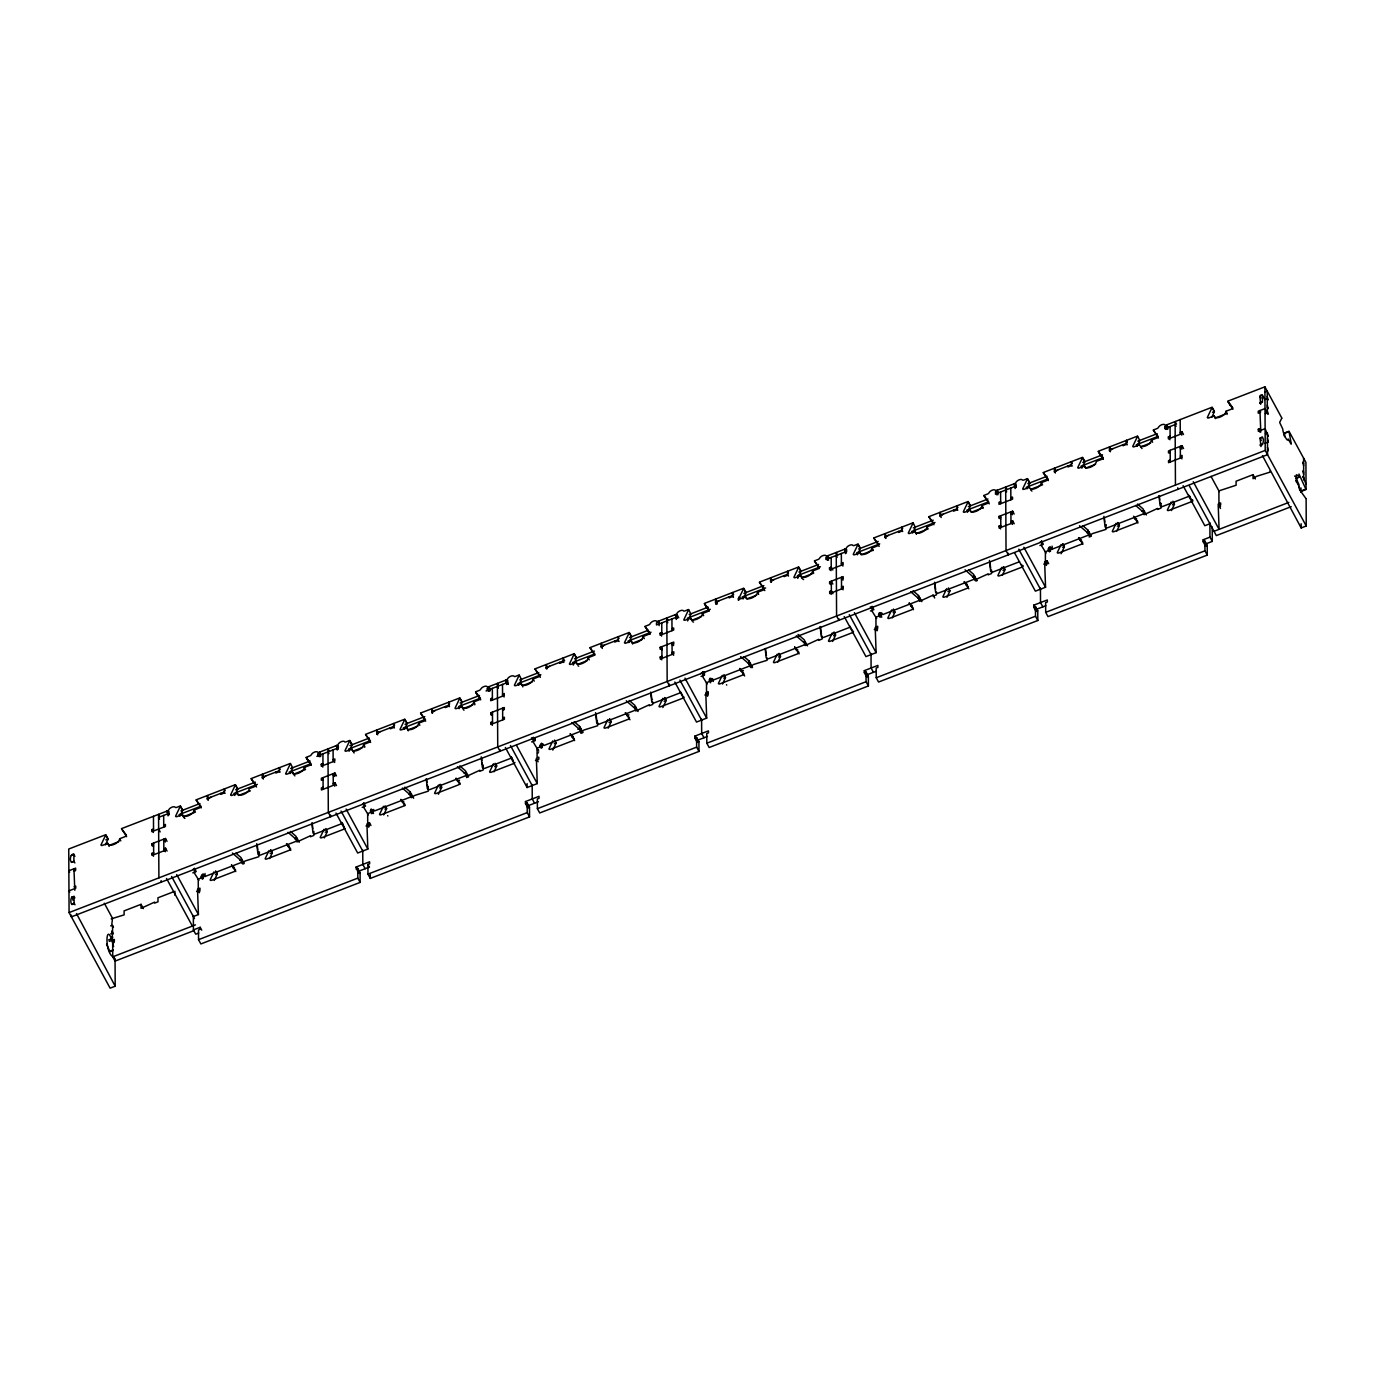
<?xml version="1.0" encoding="UTF-8"?>
<svg xmlns="http://www.w3.org/2000/svg" width="1375" height="1375" viewBox="0 0 1375 1375"><rect width="100%" height="100%" fill="white"/><g stroke="black" fill="none" stroke-linecap="round" stroke-linejoin="round"><path stroke-width="1.5" d="M74.886 856.35L73.872 854.408L73.906 861.163C69.163 866.078 69.283 852.861 73.803 854.253M1259.895 403.012L1262.422 401.93L1262.388 395.175L1260.308 395.467L1262.388 395.244L1264.708 399.523L1267.252 398.544L1268.025 399.97L1267.252 396.533M1260.978 446.548L1260.067 438.247C1265.584 434.259 1263.264 447.562 1260.239 445.208M1291.245 443.781L1289.028 431.595L1283.958 433.572L1284.508 436.58M1262.422 402.05L1259.964 403.133M105.377 844.886L108.041 839.3L105.72 835.02L100.977 844.938A1.856 0.911 -28.5 0 0 102.678 845.281L107.766 843.322A6.514 3.197 -28.5 0 0 113.712 844.542A6.514 3.197 -28.5 0 0 119.625 838.75L124.713 836.773A1.856 0.911 -28.5 0 0 126.397 835.123L121.584 828.884M179.97 816.114L182.634 810.528L180.314 806.248L175.588 816.166A1.856 0.911 -28.5 0 0 177.289 816.509L182.359 814.55A6.514 3.197 -28.5 0 0 188.306 815.77A6.514 3.197 -28.5 0 0 194.219 809.978L199.306 808.002A1.856 0.911 -28.5 0 0 200.991 806.352L196.178 800.112M234.713 795.455L237.669 789.267L235.348 784.988L230.622 794.905A1.856 0.911 -28.5 0 0 232.323 795.248L237.394 793.289A6.514 3.197 -28.5 0 0 243.341 794.509A6.514 3.197 -28.5 0 0 249.253 788.7L254.341 786.741A1.856 0.911 -28.5 0 0 256.025 785.091L251.213 778.852M214.002 871.819L210.152 879.863A1.856 0.911 -28.5 0 0 211.853 880.223L233.87 871.716A1.856 0.911 -28.5 0 0 235.572 870.048L231.653 864.995M214.242 880.43L217.198 874.225L215.652 871.372M290.383 763.727L285.656 773.644A1.856 0.911 -28.5 0 0 287.358 773.987L292.428 772.028A6.514 3.197 -28.5 0 0 298.375 773.248A6.514 3.197 -28.5 0 0 304.287 767.439L309.375 765.48A1.856 0.911 -28.5 0 0 311.059 763.812L306.247 757.591L311.283 765.377M290.039 773.575L292.703 768.006L290.452 763.4L251.144 778.594L256.541 787.033M269.036 850.541L265.186 858.602A1.856 0.911 -28.5 0 0 266.887 858.962L288.905 850.438A1.856 0.911 -28.5 0 0 290.606 848.787L286.688 843.717M269.586 858.55L272.233 852.964L270.686 850.111M349.095 751.214L352.052 745.009L349.731 740.747L344.988 750.664A1.856 0.911 -28.5 0 0 346.689 751.008L351.777 749.048A6.514 3.197 -28.5 0 0 357.723 750.269A6.514 3.197 -28.5 0 0 363.636 744.459L368.723 742.5A1.856 0.911 -28.5 0 0 370.408 740.833L365.595 734.611M324.07 829.28L320.22 837.341A1.856 0.911 -28.5 0 0 321.922 837.684L343.939 829.177A1.856 0.911 -28.5 0 0 345.142 828.42M324.311 837.908L327.267 831.703L325.789 828.541M404.422 729.334L407.086 723.748L404.766 719.469L400.039 729.386A1.856 0.911 -28.5 0 0 401.723 729.747L406.811 727.77A6.514 3.197 -28.5 0 0 412.758 729.008A6.514 3.197 -28.5 0 0 418.67 723.198L423.758 721.239A1.856 0.911 -28.5 0 0 425.442 719.572L420.63 713.35M383.419 806.3L379.569 814.361A1.856 0.911 -28.5 0 0 381.27 814.705L403.287 806.197A1.856 0.911 -28.5 0 0 404.989 804.547L401.07 799.477M383.659 814.911L386.616 808.723L385.069 805.87M459.164 708.692L462.12 702.488L459.8 698.208L455.073 708.125A1.856 0.911 -28.5 0 0 456.758 708.486L461.845 706.509A6.514 3.197 -28.5 0 0 467.792 707.73A6.514 3.197 -28.5 0 0 473.705 701.938L478.792 699.961A1.856 0.911 -28.5 0 0 480.477 698.311L475.664 692.072L480.7 699.858M438.453 785.039L434.603 793.1A1.856 0.911 -28.5 0 0 436.305 793.444L458.322 784.936A1.856 0.911 -28.5 0 0 460.023 783.269L456.105 778.216M438.402 794.269L441.65 787.445L440.103 784.609M519.148 675.28L514.422 685.197A1.856 0.911 -28.5 0 0 516.123 685.541L521.194 683.581A6.514 3.197 -28.5 0 0 527.158 684.802A6.514 3.197 -28.5 0 0 533.07 678.992L538.141 677.033A1.856 0.911 -28.5 0 0 539.825 675.383L535.012 669.144M518.805 685.128L521.469 679.559L519.217 674.953L515.642 676.345A1.856 0.911 -28.5 0 1 514.044 676.294A3.73 1.822 -28.5 0 0 510.847 676.191A3.73 1.822 -28.5 0 0 507.65 678.752A1.856 0.911 -28.5 0 1 506.069 680.041L507.616 683.908M493.488 763.778L489.637 771.822A1.856 0.911 -28.5 0 0 491.339 772.183L513.356 763.675A1.856 0.911 -28.5 0 0 514.92 762.438M494.02 771.77L496.684 766.184L495.137 763.331M573.255 665.105L576.503 658.281L574.183 654.019L569.456 663.936A1.856 0.911 -28.5 0 0 571.158 664.28L576.228 662.32A6.514 3.197 -28.5 0 0 582.192 663.541A6.514 3.197 -28.5 0 0 588.105 657.731L593.175 655.772A1.856 0.911 -28.5 0 0 594.877 654.105L590.047 647.883M552.836 740.833L548.986 748.894A1.856 0.911 -28.5 0 0 550.688 749.238L572.722 740.73A1.856 0.911 -28.5 0 0 574.406 739.08L570.195 733.631M552.784 750.08L556.05 743.256L554.572 740.094M628.873 642.606L631.538 637.02L629.217 632.741L624.491 642.658A1.856 0.911 -28.5 0 0 626.192 643.019L631.28 641.042A6.514 3.197 -28.5 0 0 637.227 642.28A6.514 3.197 -28.5 0 0 643.139 636.47L648.209 634.511A1.856 0.911 -28.5 0 0 649.911 632.844L645.081 626.622M607.87 719.572L604.02 727.633A1.856 0.911 -28.5 0 0 605.722 727.977L627.756 719.469A1.856 0.911 -28.5 0 0 629.441 717.819L625.522 712.748M608.128 728.183L611.084 721.995L609.538 719.142M688.566 609.812L683.839 619.73A1.856 0.911 -28.5 0 0 685.541 620.073L690.628 618.114A6.514 3.197 -28.5 0 0 696.575 619.334A6.514 3.197 -28.5 0 0 702.488 613.542L707.575 611.566A1.856 0.911 -28.5 0 0 709.259 609.916L704.447 603.677L709.173 611.067M687.637 620.916L690.903 614.092L688.634 609.503L685.077 610.878A1.856 0.911 -28.5 0 1 683.461 610.827A3.73 1.822 -28.5 0 0 680.264 610.723A3.73 1.822 -28.5 0 0 677.084 613.302A1.856 0.911 -28.5 0 1 675.486 614.573L676.277 619.455M662.905 698.311L659.055 706.372A1.856 0.911 -28.5 0 0 660.756 706.716L682.791 698.208A1.856 0.911 -28.5 0 0 684.045 697.4L683.478 696.541M662.853 707.541L666.119 700.717L664.572 697.881M742.981 599.019L745.938 592.831L743.6 588.552L738.873 598.469A1.856 0.911 -28.5 0 0 740.575 598.812L745.662 596.853A6.514 3.197 -28.5 0 0 751.609 598.073A6.514 3.197 -28.5 0 0 757.522 592.264L762.609 590.305A1.856 0.911 -28.5 0 0 764.294 588.655L759.481 582.416M722.253 675.366L718.42 683.427A1.856 0.911 -28.5 0 0 720.122 683.787L742.139 675.28A1.856 0.911 -28.5 0 0 743.823 673.613L739.922 668.542M722.511 683.994L725.467 677.789L723.989 674.627M797.706 578.377L798.308 577.139M798.6 576.52L800.972 571.553L798.634 567.291L793.908 577.208A1.856 0.911 -28.5 0 0 795.609 577.552L800.697 575.592A6.514 3.197 -28.5 0 0 806.644 576.812A6.514 3.197 -28.5 0 0 812.556 571.003L817.644 569.044A1.856 0.911 -28.5 0 0 819.328 567.377L814.516 561.155M777.288 654.105L773.455 662.166A1.856 0.911 -28.5 0 0 775.156 662.509L797.173 654.002A1.856 0.911 -28.5 0 0 798.858 652.352L794.647 646.903M777.837 662.114L780.502 656.528L778.955 653.675M857.364 554.83L860.32 548.625L858 544.345L853.273 554.263A1.856 0.911 -28.5 0 0 854.975 554.623L860.045 552.647A6.514 3.197 -28.5 0 0 865.992 553.867A6.514 3.197 -28.5 0 0 871.905 548.075L876.992 546.098A1.856 0.911 -28.5 0 0 878.677 544.448L873.864 538.209M832.322 632.844L828.489 640.905A1.856 0.911 -28.5 0 0 830.191 641.248L852.208 632.741A1.856 0.911 -28.5 0 0 853.566 631.812M832.58 641.455L835.536 635.267L833.989 632.414M913.034 523.084L908.308 533.002A1.856 0.911 -28.5 0 0 910.009 533.345L915.08 531.386A6.514 3.197 -28.5 0 0 921.027 532.606A6.514 3.197 -28.5 0 0 926.939 526.814L932.027 524.837A1.856 0.911 -28.5 0 0 933.711 523.188L928.898 516.948M912.691 532.95L915.355 527.364L913.103 522.775L873.795 537.952L879.192 546.391M891.687 609.916L887.837 617.977A1.856 0.911 -28.5 0 0 889.539 618.32L911.556 609.812A1.856 0.911 -28.5 0 0 913.258 608.145L909.339 603.092M892.237 617.908L894.884 612.322L893.337 609.469M967.433 512.291L970.389 506.103L968.069 501.823L963.342 511.741A1.856 0.911 -28.5 0 0 965.044 512.084L970.114 510.125A6.514 3.197 -28.5 0 0 976.061 511.345A6.514 3.197 -28.5 0 0 981.973 505.536L987.061 503.577A1.856 0.911 -28.5 0 0 988.745 501.927L983.933 495.687M946.722 588.638L942.872 596.698A1.856 0.911 -28.5 0 0 944.573 597.059L966.591 588.552A1.856 0.911 -28.5 0 0 968.292 586.884L964.373 581.814M946.963 597.266L949.919 591.061L948.441 587.898M1027.108 488.778L1029.772 483.209L1027.452 478.93L1022.708 488.847A1.856 0.911 -28.5 0 0 1024.409 489.191L1029.497 487.231A6.514 3.197 -28.5 0 0 1035.444 488.452A6.514 3.197 -28.5 0 0 1041.356 482.642L1046.444 480.683A1.856 0.911 -28.5 0 0 1048.128 479.033L1043.316 472.794M1001.756 567.377L997.906 575.438A1.856 0.911 -28.5 0 0 999.608 575.781L1021.625 567.273A1.856 0.911 -28.5 0 0 1023.292 565.83M1002.306 575.386L1004.953 569.8L1003.406 566.947M1081.85 468.136L1084.806 461.948L1082.486 457.669L1077.742 467.586A1.856 0.911 -28.5 0 0 1079.444 467.93L1084.531 465.97A6.514 3.197 -28.5 0 0 1090.478 467.191A6.514 3.197 -28.5 0 0 1096.391 461.381L1101.478 459.422A1.856 0.911 -28.5 0 0 1103.163 457.755L1098.35 451.533L1103.386 459.319M1061.122 544.483L1057.289 552.544A1.856 0.911 -28.5 0 0 1058.991 552.905L1081.008 544.38A1.856 0.911 -28.5 0 0 1082.692 542.73L1078.791 537.659M1061.088 553.73L1064.336 546.906L1062.789 544.053M1137.52 436.391L1132.777 446.325A1.856 0.911 -28.5 0 0 1134.478 446.669L1139.566 444.709A6.514 3.197 -28.5 0 0 1145.513 445.93A6.514 3.197 -28.5 0 0 1151.425 440.12L1156.513 438.161A1.856 0.911 -28.5 0 0 1158.197 436.494L1153.384 430.272M1137.177 446.256L1139.841 440.67L1137.589 436.081L1098.281 451.275L1100.602 455.555M1116.156 523.222L1112.323 531.283A1.856 0.911 -28.5 0 0 1114.025 531.627L1136.042 523.119A1.856 0.911 -28.5 0 0 1137.727 521.469L1133.825 516.398M1116.706 531.231L1119.37 525.645L1117.823 522.792M1171.191 501.961L1167.358 510.022A1.856 0.911 -28.5 0 0 1169.059 510.366L1191.077 501.858A1.856 0.911 -28.5 0 0 1192.761 500.208L1192.469 499.812M1211.719 417.398L1214.383 411.812L1212.062 407.533L1207.336 417.467A1.856 0.911 -28.5 0 0 1209.038 417.811L1214.125 415.852A6.514 3.197 -28.5 0 0 1220.072 417.072A6.514 3.197 -28.5 0 0 1225.984 411.262L1231.055 409.303A1.856 0.911 -28.5 0 0 1232.756 407.636L1227.927 401.414L1232.963 409.2M1171.448 510.572L1174.405 504.384L1172.927 501.205M1281.775 418.241L1279.644 422.4L1282.755 429A6.514 1.444 68.9 0 0 1285.47 437.508A6.514 1.444 68.9 0 0 1288.169 438.986L1291.005 443.97M110.705 925.839L112.492 925.564M182.703 810.219L180.383 805.939L176.808 807.314A1.856 0.911 -28.5 0 1 175.209 807.263A3.73 1.822 -28.5 0 0 172.012 807.159A3.73 1.822 -28.5 0 0 168.816 809.737A1.856 0.911 -28.5 0 1 167.217 811.009L121.516 828.627L126.62 836.67M320.323 756.611L319.533 752.177L336.445 745.577L337.597 747.725M489.706 691.109L488.933 686.658L505.863 680.127L507.994 684.045M659.141 625.642L658.35 621.208L675.297 614.659L677.222 618.217M828.558 560.175L827.767 555.741L844.714 549.192L846.45 551.977M989.261 503.869L983.864 495.43L987.439 494.055A1.856 0.911 -28.5 0 0 989.038 492.766A3.73 1.822 -28.5 0 1 992.217 490.188A3.73 1.822 -28.5 0 1 995.414 490.291A1.856 0.911 -28.5 0 0 997.013 490.342L1014.166 483.777L1016.091 487.334M1167.427 429.292L1166.636 424.858L1212.131 407.223L1214.452 411.503L1212.458 412.277M1281.809 418.017L1264.897 386.839L1227.858 401.156L1230.178 405.436M338.198 749.358L336.634 746.505L338.336 745.852L338.353 747.862L317.659 755.906L319.344 752.245A1.856 0.911 -28.5 0 1 317.728 752.194A3.73 1.822 -28.5 0 0 314.531 752.091A3.73 1.822 -28.5 0 0 311.352 754.669A1.856 0.911 -28.5 0 1 309.753 755.941L306.178 757.333L308.498 761.612M506.069 681.055L507.753 680.402L507.77 682.395L487.077 690.405L488.744 686.727A1.856 0.911 -28.5 0 1 487.145 686.675A3.73 1.822 -28.5 0 0 483.948 686.572A3.73 1.822 -28.5 0 0 480.752 689.15A1.856 0.911 -28.5 0 1 479.17 690.439L475.595 691.814L477.916 696.094M658.178 622.273L656.477 622.927L656.494 624.938L677.188 616.945L677.188 614.934L675.486 615.588L677.033 618.441M846.467 552.973L844.92 550.12L846.605 549.467L846.622 551.478L825.911 559.47L827.595 555.809A1.856 0.911 -28.5 0 1 825.997 555.758A3.73 1.822 -28.5 0 0 822.8 555.655A3.73 1.822 -28.5 0 0 819.603 558.216A1.856 0.911 -28.5 0 1 818.005 559.505L814.447 560.897L819.242 568.545M1015.902 487.558L1014.355 484.705L1016.056 484.052L1016.073 486.045L995.345 494.003L997.013 490.342L998.353 492.422M1176.089 426.353L1175.127 424.6L1164.797 428.588L1164.78 426.577L1166.481 425.923L1168.028 428.777M158.589 817.369L168.936 813.381L168.919 811.37L167.234 812.023L168.781 814.877M1127.362 442.183L1126.4 440.413L1126.4 443.42L1109.47 449.969L1110.433 451.739M105.789 839.884L108.109 838.991L105.789 834.711L68.75 849.011L69.077 912.57L110.103 988.161L115.191 986.202L115.053 959.08M349.886 745.559L369.359 738.048M405.058 724.247L424.789 716.616M460.092 702.986L479.497 695.492M519.75 679.938L538.777 672.581M574.475 658.78L594.395 651.08M629.509 637.519L646.817 630.833M647.333 630.627L648.227 630.283M689.184 614.47L708.194 607.114M715.773 604.192L717.183 603.642M743.909 593.33L763.83 585.63M798.944 572.052L818.555 564.472M858.602 549.003L878.212 541.423M913.327 527.862L933.247 520.163M968.361 506.602L987.972 499.022M1264.897 392.013L1267.217 391.119L1267.338 412.861L1265.43 413.6M180.916 810.906L199.959 803.55M235.641 789.766L255.389 782.117M290.675 768.487L310.097 760.994M1027.83 483.673L1047.062 476.231M1082.778 462.43L1102.509 454.816M1137.812 441.169L1157.2 433.675M71.328 855.456L73.872 854.408M179.059 814.636L199.977 806.558M233.888 793.461L257.366 784.386M289.197 772.08L310.114 764.002M348.442 749.134L369.359 741.056M403.27 727.959L424.806 719.623M458.58 706.578L479.497 698.5M517.877 683.667L540.891 674.781M572.705 662.492L594.241 654.173M628.014 641.111L651.028 632.225M687.294 618.217L710.308 609.314M740.163 597.781L738.203 598.538L738.358 600.205M742.122 597.025L765.617 587.95M797.431 575.661L820.445 566.758M856.711 552.75L879.725 543.864M911.556 531.558L935.034 522.483M966.848 510.194L987.783 502.116M1026.162 487.334L1047.08 479.239M1080.991 466.142L1102.527 457.823M1136.3 444.778L1157.217 436.683M107.766 843.322L108.934 845.47L118.817 841.655M182.359 814.55L183.528 816.698L195.388 812.109L194.219 809.978M250.422 790.848L238.563 795.42L237.394 793.289M293.7 774.761A6.514 3.197 -28.5 0 1 293.597 774.159L305.456 769.587L304.287 767.439M352.963 751.489A6.514 3.197 -28.5 0 1 352.945 751.18L362.828 747.364M406.811 727.77L407.98 729.919L417.863 726.103M463.031 708.967A6.514 3.197 -28.5 0 1 463.014 708.658L472.897 704.842M532.245 681.897L522.363 685.712L521.194 683.581M587.28 660.636L577.397 664.452L576.228 662.32M631.28 641.042L632.431 643.191L642.314 639.375M691.883 620.864A6.514 3.197 -28.5 0 1 691.78 620.263L701.663 616.43M756.697 595.169L746.814 598.984L745.662 596.853M801.952 578.325A6.514 3.197 -28.5 0 1 801.848 577.723L813.708 573.152L812.556 571.003M871.905 548.075L873.073 550.206L861.214 554.795L860.045 552.647M916.403 534.256A6.514 3.197 -28.5 0 1 916.248 533.534L928.108 528.945L926.939 526.814M981.973 505.536L983.142 507.684L971.283 512.256L970.114 510.125M1095.583 464.286L1085.7 468.102L1084.531 465.97M1150.617 443.025L1140.734 446.841A6.514 3.197 -28.5 0 0 1140.82 447.442M1215.38 418.584A6.514 3.197 -28.5 0 1 1215.277 417.983L1225.159 414.167M163.711 825.103L165.412 824.45L165.43 826.461L151.852 831.652L151.834 829.658L153.536 828.987M334.675 762.455L333.128 759.602L334.83 758.948L334.83 760.959L321.286 766.236L321.286 764.225L322.97 763.572M492.388 698.07L490.703 698.723L490.703 700.734L504.264 695.492L504.247 693.481L502.562 694.134L504.109 696.987M671.98 628.667L673.681 628.014L673.681 630.025L660.137 635.267L660.12 633.256L661.805 632.603M842.944 566.07L841.397 563.217L843.098 562.564L843.116 564.558L829.555 569.8L829.538 567.789L831.239 567.136L832.786 569.989M1000.656 501.669L998.972 502.322L998.972 504.333L1012.55 499.142L1012.55 497.131L1010.848 497.784M1181.795 435.136L1180.248 432.283L1181.95 431.63L1181.95 433.641L1168.423 438.917L1168.406 436.906L1170.108 436.253M73.958 870.805L75.659 870.152L75.642 868.141L68.87 870.753L69.644 872.18M1259.93 412.552L1258.245 413.205L1258.228 411.211L1265.017 408.581L1268.111 414.287L1267.32 410.85M153.605 845.058L151.92 845.711L151.903 843.7L165.481 838.509L167.028 841.362M336.445 775.844L334.898 772.991L321.355 778.284L321.372 780.278L323.056 779.625M492.473 714.123L490.772 714.777L490.772 712.766L504.316 707.523L504.333 709.534L502.631 710.188M661.891 648.656L660.206 649.309L660.189 647.298L673.75 642.073L673.75 644.067L672.066 644.737M831.325 583.189L829.623 583.842L829.623 581.848L843.167 576.606L843.184 578.617L841.483 579.27M1000.742 517.739L999.058 518.392L999.041 516.381L1012.619 511.191L1014.166 514.044M1183.566 448.525L1182.019 445.672L1168.492 450.966L1168.492 452.959L1170.194 452.306M333.214 775.655L334.916 775.002L334.898 772.991M1180.334 448.336L1182.036 447.683L1182.019 445.672M163.797 841.173L165.498 840.52L165.481 838.509M1010.934 513.837L1012.636 513.184L1012.619 511.191M165.395 851.709L163.848 848.856L165.533 848.203L165.55 850.214L151.972 855.405L151.955 853.394L153.656 852.741M323.108 787.325L321.406 787.978L321.423 789.989L334.967 784.695L334.95 782.702L333.248 783.355L334.795 786.208M502.683 717.888L504.367 717.234L504.384 719.245L490.823 724.47L490.823 722.477L492.508 721.806M673.647 655.273L672.1 652.42L673.802 651.767L673.802 653.778L660.258 659.02L660.241 657.009L661.942 656.356M843.081 589.806L841.534 586.953L843.219 586.3L843.236 588.311L829.675 593.553L829.675 591.542L831.359 590.889L832.906 593.742M1012.516 524.391L1010.969 521.538L1012.67 520.884L1012.67 522.895L999.109 528.086L999.092 526.075L1000.794 525.422M1170.228 460.006L1168.544 460.659L1168.544 462.67L1182.088 457.394L1182.07 455.383L1180.369 456.036L1181.916 458.889M74.044 886.858L75.728 886.205L75.745 888.216L68.973 890.828L69.747 892.255M1267.441 434.947L1268.214 436.373L1265.12 428.656L1258.331 431.269L1258.331 429.258L1260.016 428.605M1265.533 433.675L1267.441 432.936L1267.544 454.678L71.397 916.85L71.397 915.166M1260.102 444.933L1262.645 443.953M1264.862 443.3L1268.248 441.994L1267.458 438.556M69.077 912.57L1265.223 450.398L1264.897 386.839M193.17 869.275L194.648 868.708L196.195 871.561L192.809 872.867M363.739 803.327L365.595 806.059L362.209 807.366M701.938 672.65L702.9 672.272L704.447 675.125L701.061 676.431M871.681 607.062L870.341 606.925M1040.188 542.008L1041.769 541.389L1043.316 544.242L1039.93 545.548M362.192 804.358L363.894 803.705M531.609 738.891L534.583 737.739M700.614 673.595L704.241 671.756M870.461 607.973L873.005 606.977M531.627 741.898L535.012 740.592L534.995 737.584M870.478 610.981L873.864 609.675L872.42 606.994M239.766 860.045L241.863 859.238L244.183 863.517L242.791 864.05M259.497 852.414L258.827 856.711L245.266 860.939L241.88 863.259L241.863 859.238M294.8 838.784L296.897 837.977L299.217 842.256M409.183 794.544L411.28 793.736L413.6 798.256M464.217 773.266L466.314 772.458L468.634 776.738M577.913 729.352L580.697 728.269L583.017 732.548M638.052 711.528L635.731 707.008L634.339 707.541A1.856 1.564 -0.3 0 0 634.614 705.134L629.234 700.425M748.722 663.334L750.131 662.802L752.452 667.58M807.486 645.82L805.166 641.541L803.756 642.073A1.856 1.564 -0.3 0 0 804.031 639.667L798.05 634.442M918.156 597.884L919.548 597.334L921.869 601.614M972.486 576.881L974.583 576.073L976.903 580.852M1086.903 532.727L1089 531.919L1091.32 536.198L1089.223 537.006M1141.938 511.466L1144.034 510.658L1146.355 514.938M203.345 878.573L201.798 875.72L203.5 875.067L203.5 877.078L198.241 879.106L198.292 888.817L199.839 891.67M372.762 813.072L371.216 810.219L372.917 809.566L372.917 811.559L367.658 813.605L367.709 823.298L369.256 826.152M713.298 681.484L711.752 678.631L710.05 678.528M881.031 616.67L879.484 613.817L881.186 613.164L881.186 615.175L875.927 617.203L875.978 626.914L877.525 629.767M1050.483 551.255L1048.936 548.402L1050.62 547.748L1050.638 549.759L1045.378 551.788L1045.412 561.498L1046.977 564.352M202.417 879.227L200.853 876.373L204.256 875.067L205.03 876.494L240.212 862.898A1.856 1.564 -0.3 0 0 240.78 860.372L232.392 853.05M341.928 823.591L315.545 833.783A1.856 1.564 -0.3 0 1 312.916 832.511L311.884 823.092M511.328 758.089L484.945 768.281A1.856 1.564 -0.3 0 1 482.316 767.009L481.198 756.852M680.745 692.622L654.363 702.814A1.856 1.564 -0.3 0 1 651.733 701.542L650.702 692.123M850.18 627.155L823.797 637.347A1.856 1.564 -0.3 0 1 821.167 636.075L820.136 626.656M934.673 597.97L933.109 595.117L919.566 601.356L919.548 597.334M1019.597 561.688L993.214 571.897A1.856 1.564 -0.3 0 1 990.584 570.608L989.484 560.467M1049.52 551.908L1047.973 549.055L1051.359 547.748L1052.133 549.175L1087.316 535.58A1.856 1.564 -0.3 0 0 1087.883 533.07L1087.866 530.062L1083.087 525.869M1189.048 496.272L1162.666 506.464A1.856 1.564 -0.3 0 1 1160.036 505.192L1159.005 495.773M384.897 809.102L386.684 808.397M402.411 802.33L403.82 801.78M439.622 787.944L441.719 787.136L440.172 784.283M457.445 781.069L459.542 780.244M466.538 777.545L467.93 777.012M494.656 766.683L496.753 765.875M512.703 759.705L510.933 756.938M537.47 750.148L538.519 749.736M554.331 743.634L556.119 742.947M571.845 736.863L573.237 736.33M580.92 733.356L582.33 732.806M609.056 722.494L611.153 721.669L609.606 718.816M626.88 715.602L628.977 714.794M664.091 701.216L666.188 700.408L664.641 697.555M723.748 678.167L725.536 677.48M743.359 670.588L741.262 671.395L739.716 668.542M751.042 667.614L752.452 667.081M778.473 657.027L780.57 656.219L779.023 653.366M796.297 650.134L797.689 649.602M833.508 635.766L835.605 634.941L834.058 632.087M893.166 612.7L894.953 612.012L893.406 609.159M910.697 605.945L912.089 605.395M947.891 591.559L949.988 590.752M965.731 584.667L967.123 584.134M975.511 580.886L976.903 580.353M1002.925 570.298L1005.022 569.491L1003.475 566.638M215.48 874.603L217.267 873.916L215.72 871.062M233.011 867.831L234.403 867.298M270.205 853.462L272.302 852.655L270.755 849.802M288.045 846.57L289.438 846.038M325.239 832.202L327.336 831.394M1062.617 547.284L1064.405 546.597L1062.858 543.744M1080.131 540.513L1081.541 539.98M1117.342 526.144L1119.439 525.336L1117.892 522.483M1136.575 518.719L1135.166 519.252L1133.619 516.398M1172.377 504.866L1174.473 504.058M143.361 908.617L141.041 904.337L124.094 910.886L124.111 914.891L111.237 918.861M173.044 891.963L157.97 897.789L158.005 901.811L154.619 903.117L154.602 902.103L141.058 908.342L141.041 904.337M1255.358 478.947L1253.037 474.667L1236.091 481.216L1236.108 485.238L1218.886 490.892L1218.955 503.594L1220.502 506.447M537.488 753.156L538.536 752.744M198.292 888.817L199.977 888.164L199.994 890.158L196.608 891.481M367.709 823.298L369.394 822.645L370.941 825.498M708.091 695.234L706.544 692.381L708.245 691.728L708.262 693.722L704.859 695.028M875.978 626.914L877.663 626.261L877.68 628.272L874.294 629.578M1045.412 561.498L1047.114 560.828L1048.661 563.681M366.025 825.962L369.411 824.656L369.394 822.645M535.442 760.495L538.828 759.189L538.828 757.178L537.127 757.831L537.075 748.137L542.352 746.109L542.334 744.098L540.633 744.752L542.18 747.605M1043.745 564.145L1047.131 562.839L1047.114 560.828M1218.955 503.594L1220.639 502.941L1220.656 504.952L1218.955 505.605M1296.316 481.869L1296.298 478.363L1298.842 477.383L1298.997 474.066L1305.838 489.105L1300.75 491.064L1298.808 486.595M108.487 939.984L111.873 938.678L111.856 936.667L112.63 938.094L111.839 931.047L113.386 933.9M109.261 941.411L114.348 939.452L114.348 941.462L112.664 942.116L112.733 956.828L115.053 961.108L193.858 930.669M193.342 916.541L198.43 914.564L197.519 889.402L199.323 892.719M368.741 827.2L366.936 823.883L367.83 849.062L357.689 853.033L335.964 813.02M505.381 747.519L527.106 787.531L537.264 783.595L536.37 758.416L538.175 761.75M707.592 696.283L705.788 692.948L706.681 718.128L696.523 722.064L674.816 682.052M877.009 630.816L875.205 627.481L876.116 652.661L865.958 656.597L844.233 616.584M1046.461 565.4L1044.656 562.083L1045.55 587.245L1035.375 591.147L1014.647 552.956M1209.897 523.755L1204.809 525.714L1183.102 485.702M113.077 949.97L109.691 951.277L106.562 944.127M109.914 951.723L113.3 950.417M1300.973 491.511L1306.061 489.552L1305.923 462.43L1288.994 431.252L1283.923 433.211L1284.834 434.895M112.733 956.828L195.473 924.859M1214.005 531.317L1288.856 502.391M198.705 933.041L195.731 934.192L193.411 929.912L200.183 927.3L201.73 930.153M356.073 869.069L357.758 868.416L360.078 872.695L358.394 873.348L356.056 867.075L369.6 861.781L369.617 863.792L367.916 864.445L367.967 874.139L370.288 878.419L529.547 816.887L529.495 807.194L527.175 802.914L525.491 803.567L527.811 807.847L529.495 807.194M525.491 803.567L525.473 801.556L539.017 796.314L539.034 798.325L537.35 798.978L537.384 808.689L539.722 812.969L698.981 751.42L698.93 741.727L696.592 737.447L694.908 738.1L697.228 742.38L698.93 741.727M694.908 738.1L694.891 736.089L708.452 730.864L708.452 732.858L706.767 733.528L706.819 743.222L709.139 747.502L868.398 685.97L868.347 676.259L866.027 671.98L864.325 672.633L866.645 676.912L868.347 676.259M864.325 672.633L864.325 670.639L877.869 665.397L877.886 667.408L876.184 668.061L876.236 677.755L878.556 682.034L1037.816 620.503L1037.764 610.792L1035.444 606.53L1033.759 607.183L1036.08 611.462L1037.764 610.792M1033.759 607.183L1033.742 605.172L1047.32 599.981L1047.338 601.975L1045.636 602.628L1045.688 612.339L1048.008 616.619L1207.267 555.087L1207.216 545.377L1204.895 541.097L1203.194 541.75L1205.514 546.03L1207.216 545.377M1203.194 541.75L1203.194 539.756L1209.966 537.127L1209.897 522.689M1291.194 506.67L1216.325 535.597L1189.152 485.513M358.394 873.348L358.377 871.355L369.377 867.041M527.811 807.847L527.794 805.836L538.381 801.745M697.228 742.38L697.211 740.369L707.386 736.45M866.645 676.912L866.645 674.919L876.391 671.155M1036.08 611.462L1036.062 609.452L1045.825 605.722M1205.514 546.03L1205.514 544.019L1212.286 541.406L1212.217 526.969M360.078 872.695L360.13 882.406L200.87 943.938L198.55 939.658L357.809 878.127L357.758 868.416M367.967 874.139L527.227 812.608L527.175 802.914M537.384 808.689L696.644 747.141L696.592 737.447M706.819 743.222L866.078 681.691L866.027 671.98M876.236 677.755L1035.495 616.223L1035.444 606.53M1045.688 612.339L1204.947 550.808L1204.895 541.097M1262.456 455.623L1301.162 527.948L1306.25 525.989L1306.112 498.867M110.739 933.866L112.595 932.594L112.561 925.719M71.775 904.492L74.095 903.341L74.078 896.431L71.62 897.205L74.095 896.5L74.869 897.927M71.517 862.434L73.906 861.163L74.869 862.95M1137.52 504.075L1142.9 508.784A1.856 1.564 -0.3 0 1 1142.333 511.311M1135.75 505.519L1142.917 511.792A1.856 1.564 -0.3 0 1 1142.35 514.319L1107.631 527.742A1.856 1.564 -0.3 0 1 1105.002 526.453L1103.884 516.312M1079.513 525.731L1087.883 533.07M968.67 570.023L973.466 574.217A1.856 1.564 -0.3 0 1 972.898 576.727M965.095 569.886L973.483 577.225A1.856 1.564 -0.3 0 1 972.916 579.734L938.18 593.158A1.856 1.564 -0.3 0 1 935.55 591.869L934.519 582.45M913.034 590.769L918.431 595.478L918.448 598.486A1.856 1.564 -0.3 0 1 917.864 600.995L882.698 614.591L881.925 613.164L878.522 614.487L880.069 617.323M910.663 591.68L918.448 598.486M796.28 635.869L804.048 642.692A1.856 1.564 -0.3 0 1 803.481 645.202L768.762 658.625A1.856 1.564 -0.3 0 1 766.133 657.336L765.17 648.639M744.219 656.752L748.997 660.945L749.014 663.953A1.856 1.564 -0.3 0 1 748.447 666.462L713.264 680.058L712.491 678.631L709.105 679.938L710.652 682.791M740.644 656.614L749.014 663.953M626.261 700.82L634.631 708.142A1.856 1.564 -0.3 0 1 634.064 710.669L599.328 724.075A1.856 1.564 -0.3 0 1 596.698 722.803L595.598 712.663M574.2 721.686L579.58 726.395L579.597 729.42A1.856 1.564 -0.3 0 1 579.03 731.93L543.847 745.525L543.073 744.098L539.688 745.405L541.234 748.258M571.811 722.597L579.597 729.42M459.8 765.892L465.197 770.602A1.856 1.564 -0.3 0 1 464.613 773.111M457.428 766.803L465.214 773.609A1.856 1.564 -0.3 0 1 464.63 776.119L429.911 789.542A1.856 1.564 -0.3 0 1 427.281 788.27L426.25 778.852M404.766 787.153L410.145 791.863L410.162 794.87A1.856 1.564 -0.3 0 1 409.595 797.397L374.413 810.992L373.639 809.566L370.253 810.872L371.8 813.725M402.394 788.064L410.162 794.87M290.417 831.394L295.797 836.103A1.856 1.564 -0.3 0 1 295.23 838.613M288.028 832.305L295.814 839.111A1.856 1.564 -0.3 0 1 295.247 841.638L260.511 855.044A1.856 1.564 -0.3 0 1 257.881 853.772L256.781 843.631M235.967 853.17L240.763 857.364A1.856 1.564 -0.3 0 1 240.195 859.891M1262.542 437.044L1260.119 438.006L1261.236 440.395M1158.42 438.058L1153.316 430.014L1156.891 428.622A1.856 0.911 -28.5 0 0 1158.472 427.333A3.73 1.822 -28.5 0 1 1161.669 424.772A3.73 1.822 -28.5 0 1 1164.866 424.875A1.856 0.911 -28.5 0 0 1166.464 424.927M1189.152 495.533L1190.062 496.702M1192.675 501.359L1188.653 495.137M1137.95 523.016L1133.688 516.656M1048.352 480.58L1043.247 472.536L1082.555 457.342L1084.875 461.622M1082.916 544.277L1078.584 537.659M1021.436 564.455L1022.33 565.606M933.934 524.734L928.83 516.691L968.137 501.497L970.458 505.777M968.808 588.827L964.167 581.814M913.464 609.709L909.133 603.092M851.709 629.527L849.784 626.02M852.311 630.3L853.205 631.469M764.809 590.597L759.412 582.158L798.703 566.964L801.041 571.244M799.081 653.898L794.75 647.281M744.648 675.95L739.784 668.8M650.117 634.391L645.012 626.347L648.587 624.972A1.856 0.911 -28.5 0 0 650.186 623.683A3.73 1.822 -28.5 0 1 653.366 621.122A3.73 1.822 -28.5 0 1 656.58 621.225A1.856 0.911 -28.5 0 0 658.178 621.277M682.584 695.372L680.436 691.745M594.791 655.273L589.978 647.625L629.286 632.431L631.606 636.711M629.956 719.761L625.333 712.748M540.358 677.325L534.944 668.886L574.252 653.692L576.572 657.972M574.612 740.627L570.367 734.267M511.139 756.955L512.05 758.123M513.459 761.217L511.019 757.212M425.666 721.119L420.561 713.075L459.869 697.898L462.189 702.178M459.938 784.438L455.967 778.473M370.631 742.397L365.527 734.353L404.834 719.159L407.155 723.439M404.903 805.698L400.864 799.477M342.031 822.852L342.925 824.02M344.352 827.131L341.602 822.714M290.812 850.334L286.481 843.717M201.214 807.898L196.109 799.855L235.417 784.661L237.737 788.941M235.778 871.595L231.447 864.978M1305.889 498.489L1299.564 489.637L1298.877 484.412A6.514 1.444 68.9 0 1 1296.144 475.905A6.514 1.444 68.9 0 1 1298.842 477.383M113.661 957.086C103.555 953.425 106.047 915.062 113.609 946.619M114.039 957.636L114.83 958.702M1303.62 463.564L1302.847 462.137L1303.638 465.575M1267.286 405.23L1268.077 408.667L1267.303 407.241M1303.672 472.261L1302.898 470.834L1303.672 474.272M1260.875 398.097L1259.861 396.155L1260.669 404.336M1303.706 477.881L1302.933 476.455L1306.027 484.172M1260.703 411.967L1259.93 410.541L1260.806 432.042M1267.475 440.567L1268.248 441.994M1258.331 429.258L1259.878 432.111M1267.509 447.253L1268.3 450.691L1267.527 449.264M1265.223 450.398L1306.25 525.989M1225.984 411.262L1227.136 413.411M1214.125 415.852L1215.277 417.983M1219.281 491.631L1211.014 476.386M1181.95 431.63L1183.497 434.483M1176.536 424.205L1175.109 421.575L1175.453 485.134M1220.502 508.458L1218.181 504.178L1219.092 529.358L1193.242 481.731M1181.864 449.195L1180.317 446.342L1180.386 458.047M1166.636 424.858L1167.805 426.989M1164.78 426.577L1166.327 429.43M1168.406 436.906L1169.953 439.759M1209.966 537.127L1212.286 541.406M1151.425 440.12L1152.594 442.252M1177.756 489.38L1177.739 487.798M1203.194 539.756L1205.514 544.019M1204.947 550.808L1207.267 555.087M1126.4 443.42L1127.173 444.847M1110.605 449.092L1109.453 446.961L1109.487 450.966L1112.856 448.645M1072.328 463.461L1071.348 461.673L1071.383 465.678L1067.997 466.984L1067.997 465.988M1072.139 466.108L1071.366 464.681L1054.436 471.23L1055.398 473.017M1055.381 470.009L1054.419 468.222L1054.436 472.227L1057.822 469.923M1041.356 482.642L1042.525 484.791L1030.666 489.363A6.514 3.197 -28.5 0 0 1030.889 490.256M1029.841 482.883L1027.52 478.62L1023.945 479.995A1.856 0.911 -28.5 0 1 1022.347 479.944A3.73 1.822 -28.5 0 0 1019.133 479.841A3.73 1.822 -28.5 0 0 1015.953 482.419A1.856 0.911 -28.5 0 1 1014.355 483.691L1014.355 484.705M1014.355 483.691L1015.902 486.544M1048.936 547.405L1050.483 550.258M1048.919 547.834L1050.483 550.688M1015.145 488.572L1014.166 483.777M1046.066 553.059L1041.631 545.909L1041.614 540.891M1006.637 488.795L1005.675 487.008L1006.036 550.602L1008.356 554.881L1008.322 553.266M1005.675 490.016L1006.655 491.803M1012.464 514.697L1010.917 511.844L1010.986 523.548M1012.67 520.884L1014.217 523.738M997.992 494.708L997.202 490.273M995.328 492.009L996.875 494.863M1023.842 547.233L1045.55 587.245M1018.738 549.158L1040.48 589.222M999.041 516.381L1000.587 519.234M999.092 526.075L1000.639 528.928M1042.869 606.873L1040.514 602.542L1040.445 588.105M1033.742 605.172L1036.062 609.452M1035.495 616.223L1037.816 620.503M957.911 507.616L956.948 505.828L956.983 509.833L953.58 511.156L953.58 510.142M957.739 510.262L956.966 508.836L940.019 515.384L941.188 517.533M940.964 514.164L940.002 512.377L940.036 516.381L943.422 514.078M915.08 531.386L916.248 533.534M902.688 528.516L901.914 527.089L901.931 531.111L898.545 532.417L898.545 531.403M902.705 531.523L901.931 530.097L884.984 536.645L885.947 538.433M885.93 535.425L884.967 533.638L885.002 537.659L888.388 535.339M860.389 548.316L858.069 544.036L854.494 545.411A1.856 0.911 -28.5 0 1 852.895 545.359A3.73 1.822 -28.5 0 0 849.698 545.256A3.73 1.822 -28.5 0 0 846.502 547.834A1.856 0.911 -28.5 0 1 844.903 549.123L844.92 550.12M879.278 612.889L881.805 617.1M845.505 553.627L844.714 549.192M876.614 618.475L872.18 611.325L872.163 606.306M837.667 555.087L836.241 552.458L836.584 616.017L838.905 620.297L838.905 618.733M836.258 555.483L837.203 557.236M843.03 580.112L841.483 577.259L841.534 588.964M827.767 555.741L828.747 557.528M825.911 557.459L827.458 560.312M854.391 612.648L876.116 652.661M829.538 567.789L831.084 570.642M832.872 584.048L831.308 581.195L831.377 592.9M849.303 614.625L871.028 654.638M829.623 581.848L831.17 584.702M829.675 591.542L831.222 594.395M873.417 672.289L871.097 668.009L871.028 653.572M864.325 670.639L866.645 674.919M866.078 681.691L868.398 685.97M800.697 575.592L801.848 577.723M788.494 573.083L787.514 571.295L787.548 575.3L784.163 576.606L784.163 575.609M788.511 576.091L787.531 574.303L770.602 580.852L771.375 582.278M771.547 579.614L770.584 577.844L770.602 581.848L773.987 579.528M757.522 592.264L758.673 594.412M746.006 592.505L743.669 588.225L704.378 603.419L706.698 607.698M733.648 594.705L732.48 592.556L732.514 596.561L729.128 597.884L729.128 596.87M733.477 597.352L732.497 595.564L715.55 602.112L716.719 604.261M717.097 601.958L715.55 599.105L715.567 603.109L718.953 600.806M702.488 613.542L703.639 615.673M690.628 618.114L691.78 620.263M677.188 614.934L678.734 617.788M710.05 678.288L711.597 681.141M707.18 683.942L702.763 676.775L702.745 671.756M667.769 619.678L666.823 617.925L667.167 681.484L669.487 685.764L669.47 684.2M666.841 620.933L667.786 622.686M673.595 645.58L672.048 642.727L672.117 654.431M658.35 621.208L659.502 623.339M684.973 678.116L706.681 718.128M660.12 633.256L661.667 636.109M679.886 680.075L701.611 720.105M660.189 647.298L661.736 650.152M660.241 657.009L661.788 659.863M704 737.756L701.68 733.477L701.594 719.039M643.139 636.47L644.291 638.602M694.891 736.089L697.211 740.369M696.644 747.141L698.981 751.42M619.059 638.533L618.097 636.763L618.131 640.767L614.745 642.073L614.728 641.077M619.077 641.541L618.114 639.77L601.167 646.319L602.336 648.45M602.714 646.147L601.15 643.294L601.184 647.316L604.57 644.995M588.105 657.731L589.256 659.88M564.627 660.877L563.062 658.023L563.097 662.028L559.711 663.334L559.694 662.337M563.853 662.458L563.08 661.031L546.133 667.58L546.906 669.006M547.078 666.342L546.116 664.572L546.15 668.577L549.536 666.256M533.07 678.992L534.222 681.141M506.069 680.041L508.389 684.32M540.822 744.528L542.369 747.381M506.653 684.561L505.863 680.127M531.489 737.859L533.466 737.739L535.012 740.592M538.725 751.18L533.345 742.242L533.311 737.223M498.352 685.145L497.389 683.392L497.733 746.952L500.053 751.231L500.053 749.65M497.406 686.4L498.369 688.153M488.933 686.658L490.273 689.167M488.744 686.727L490.291 689.58M488.761 687.741L490.308 690.594M487.059 688.394L488.606 691.247M516.536 745.405L537.264 783.595M510.469 745.542L532.177 785.572M490.772 712.766L492.319 715.619M490.823 722.477L492.37 725.33M534.566 803.223L532.245 798.944L532.177 784.506M473.705 701.938L474.873 704.069A6.514 3.197 -28.5 0 1 474.77 704.756M525.473 801.556L527.794 805.836M527.227 812.608L529.547 816.887M461.845 706.509L463.014 708.658M448.68 702.212L449.642 704M449.47 706.647L448.697 705.237L431.75 711.769L432.523 713.195M432.506 710.188L431.733 708.761L431.767 712.783L435.153 710.462M418.67 723.198L419.839 725.33M394.608 725.261L393.645 723.491L393.662 727.495L390.277 728.802L390.277 727.805M394.419 727.925L393.645 726.498L376.716 733.047L377.678 734.817M378.245 732.875L376.698 730.022L376.733 734.044L380.102 731.723M363.636 744.459L364.805 746.608A6.514 3.197 -28.5 0 1 364.702 747.278M352.12 744.7L349.8 740.42L346.225 741.812A1.856 0.911 -28.5 0 1 344.627 741.761A3.73 1.822 -28.5 0 0 341.412 741.641A3.73 1.822 -28.5 0 0 338.233 744.219A1.856 0.911 -28.5 0 1 336.634 745.508L336.634 746.505M351.777 749.048L352.945 751.18M336.634 745.508L338.181 748.361M373.536 813.484L371.216 809.205L371.216 810.219M371.009 809.291L373.141 813.209M337.236 750.028L336.445 745.577M368.345 814.859L363.911 807.709L363.894 802.691M329.433 751.523L327.972 748.859L328.316 812.453M327.989 751.867L328.969 753.655M334.761 776.497L333.197 773.644L333.266 785.348M319.533 752.177L320.684 754.308M319.344 753.242L320.891 756.095M334.95 782.702L336.497 785.555M317.642 753.895L319.189 756.748M346.122 809.05L367.83 849.062M321.286 764.225L322.833 767.078M341.052 811.061L362.759 851.073M367.916 864.445L369.463 867.298M341.516 822.456L343.08 825.309M362.828 864.411L365.148 868.725M328.316 812.402L330.653 816.733L330.636 815.117M356.056 867.075L358.377 871.355M357.809 878.127L360.13 882.406M292.428 772.028L293.597 774.159M280.242 769.502L279.28 767.714L279.297 771.736L275.894 773.042L275.894 772.045M280.07 772.166L279.297 770.739L262.35 777.27L263.312 779.058M263.295 776.05L262.333 774.263L262.35 778.284L265.736 775.981M225.208 790.762L224.245 788.992L224.245 792.997L220.859 794.32L220.859 793.306M225.036 793.427L224.262 792L207.316 798.548L208.278 800.319M208.261 797.311L207.298 795.541L207.316 799.545L210.702 797.242M168.025 815.873L167.217 811.009L168.764 813.862M201.798 874.723L203.345 877.577M167.045 811.078L168.987 814.653M203.362 877.989L201.798 875.72M198.928 880.378L194.494 873.228L194.477 868.209M159.534 816.114L158.572 814.361L158.898 877.92M158.589 817.369L159.552 819.122M158.623 829.039L160.17 831.892M165.344 842.016L163.797 839.163L163.848 850.867M165.533 848.203L167.08 851.056M176.705 874.569L198.43 914.564M151.834 829.658L153.381 832.511M171.6 876.477L194.459 918.586M151.903 843.7L153.45 846.553M166.512 878.453L192.363 926.062M151.955 853.394L153.502 856.247M161.202 882.148L161.184 880.584M119.625 838.75L120.794 840.881M104.328 903.237L112.527 918.363L111.805 924.361L113.438 927.386M75.109 870.942L73.941 868.794L74.817 890.295M111.873 938.678L114.005 942.597M73.098 900.333C71.053 890.811 68.87 909.116 74.13 903.186L74.989 904.802M115.191 986.202L76.484 913.533M1296.075 480.339L1296.848 482.127M1297.244 483.02L1298.017 484.808M1159.297 495.653L1159.778 500.002M1104.348 517.653L1104.83 522.002M989.931 561.808L990.567 567.6A1.856 1.564 -0.3 0 0 990.705 568.047M934.828 582.347L935.533 588.861A1.856 1.564 -0.3 0 0 935.705 589.394M820.428 626.536L821.15 633.067A1.856 1.564 -0.3 0 0 821.562 633.927M765.48 648.536L766.116 654.328A1.856 1.564 -0.3 0 0 766.528 655.188M651.32 694.908L651.716 698.534A1.856 1.564 -0.3 0 0 652.455 699.634M596.217 715.447L596.681 719.795A1.856 1.564 -0.3 0 0 597.42 720.913M481.663 758.192L481.903 760.375M482.144 762.541L482.298 763.984A1.856 1.564 -0.3 0 0 483.312 765.239M426.542 778.731L426.938 782.358M427.178 784.523L427.264 785.263A1.856 1.564 -0.3 0 0 428.278 786.517M312.194 822.972L312.83 828.764M257.228 844.955L257.795 850.042M1303.603 458.15L1303.706 479.892M1300.956 487.919L1300.973 492.353M1301.145 523.772L1301.162 527.948M1269.984 471.144L1270.002 472.141L1256.441 476.369L1253.055 478.689L1253.037 474.667M1180.18 419.564L1180.266 434.294M1170.056 426.559L1170.125 438.264M1170.177 450.312L1170.245 462.017M1160.981 504.109L1160.998 508.114L1157.612 509.437L1157.595 508.423L1144.052 514.663L1144.034 510.658M1126.4 440.395L1126.417 444.417L1123.031 445.723L1123.031 444.727M1105.93 525.37L1105.964 529.392L1092.403 533.62L1089.017 535.923L1089 531.919M1052.116 546.167L1052.133 549.175M1010.797 488.091L1010.866 499.795M1000.605 491.975L1000.673 503.697M1000.742 515.728L1000.794 527.433M991.53 570.023L991.547 573.547L988.161 574.853L988.161 573.839L974.6 580.095L974.583 576.073M936.495 592.041L936.513 594.808L933.127 596.114L933.109 595.117M879.484 613.817L879.484 612.82A1.856 0.911 -28.5 0 0 879.983 612.58M841.345 553.506L841.414 565.211M831.188 557.442L831.256 569.147M822.112 635.989L822.13 638.997L818.727 640.32L818.727 639.306L805.183 645.545L805.166 641.541M767.078 658.006L767.095 660.275L753.534 664.503L750.148 666.823L750.131 662.802M738.977 596.956L738.977 599.964M711.752 678.631L711.769 680.642L706.492 682.67L706.544 692.381M704.43 672.117L704.447 675.125M671.928 618.973L671.997 630.678M661.77 622.892L661.822 634.614M661.891 646.663L661.959 658.367M652.678 701.955L652.695 704.464L649.309 705.77L649.309 704.773L635.766 711.013L635.731 707.008M597.644 722.477L597.661 725.725L584.1 729.97L580.714 732.273L580.697 728.269M527.089 783.578L527.106 787.531M502.511 684.441L502.562 696.145M502.631 708.177L502.683 719.898M492.336 688.359L492.405 700.081M492.473 712.13L492.525 723.834M483.261 765.909L483.278 769.931L479.892 771.238L479.875 770.241L466.331 776.48L466.314 772.458M448.68 702.212L448.697 706.234L445.311 707.541L445.311 706.527M428.227 787.188L428.244 791.192L414.683 795.438L411.297 797.741L411.28 793.736M370.27 874.552L370.288 878.419M362.742 849.956L362.828 864.445M333.077 749.891L333.145 761.612M322.919 753.878L322.987 765.583M323.056 777.631L323.108 789.336M313.844 831.428L313.861 835.433L310.475 836.756L310.475 835.742L296.914 841.981L296.897 837.977M205.012 873.486L205.03 876.494M200.183 927.3L200.2 929.311L198.498 929.964L198.55 939.658M193.342 915.475L193.411 929.912M174.917 891.241L174.934 895.263M163.659 815.409L163.728 827.114M153.467 816.286L153.536 830.998M153.605 843.047L153.656 854.752M410.145 791.863A1.856 1.564 -0.3 0 1 409.578 794.389M387.905 815.994A6.514 3.197 -28.5 0 1 387.664 815.598M486.028 690.955A3.73 1.822 -28.5 0 1 488.83 690.559M463.977 710.205A6.514 3.197 -28.5 0 1 463.684 710.016M354.269 752.881A6.514 3.197 -28.5 0 1 353.616 752.537M408.238 730.847A6.514 3.197 -28.5 0 1 407.98 729.919M579.58 726.395A1.856 1.564 -0.3 0 1 579.013 728.922M541.612 743.188A1.856 0.911 -28.5 0 1 541.011 743.583M632.672 644.067A6.514 3.197 -28.5 0 1 632.431 643.191M578.703 666.136A6.514 3.197 -28.5 0 1 577.998 665.758M522.792 686.847A6.514 3.197 -28.5 0 1 522.603 686.589M748.997 660.945A1.856 1.564 -0.3 0 1 748.43 663.455M726.756 685.059A6.514 3.197 -28.5 0 1 726.498 684.664M803.602 579.545A6.514 3.197 -28.5 0 1 802.828 579.27M693.533 622.067A6.514 3.197 -28.5 0 1 692.759 621.809M918.431 595.478A1.856 1.564 -0.3 0 1 917.864 597.988M983.142 507.684A6.514 3.197 -28.5 0 1 983.125 508.011M873.073 550.206A6.514 3.197 -28.5 0 1 873.056 550.533M1227.119 413.72A6.514 3.197 -28.5 0 1 1226.913 414.459M1165.244 428.708A3.73 1.822 -28.5 0 1 1166.705 428.811M1142.058 448.542A6.514 3.197 -28.5 0 1 1141.697 448.387M1031.989 491.064A6.514 3.197 -28.5 0 1 1031.628 490.927M1050.208 546.562A1.856 0.911 -28.5 0 1 1049.795 546.923M1087.866 530.062A1.856 1.564 -0.3 0 1 1087.298 532.572M1161.239 503.508A1.856 1.564 -0.3 0 1 1160.105 502.545M1106.205 524.769A1.856 1.564 -0.3 0 1 1105.723 524.562M1294.597 476.008A6.514 1.444 68.9 0 1 1295.061 476.472M1296.058 477.933A6.514 1.444 68.9 0 1 1296.298 478.363M203.156 873.795A1.856 0.911 -28.5 0 1 202.778 874.156M109.158 846.347A6.514 3.197 -28.5 0 1 108.934 845.47M184.869 818.4A6.514 3.197 -28.5 0 1 184.508 818.245M183.752 817.575A6.514 3.197 -28.5 0 1 183.528 816.698M316.852 756.37A3.73 1.822 -28.5 0 1 319.722 756.198M294.938 775.861A6.514 3.197 -28.5 0 1 294.577 775.706M259.188 852.122A1.856 1.564 -0.3 0 1 258.517 851.812"/></g></svg>
